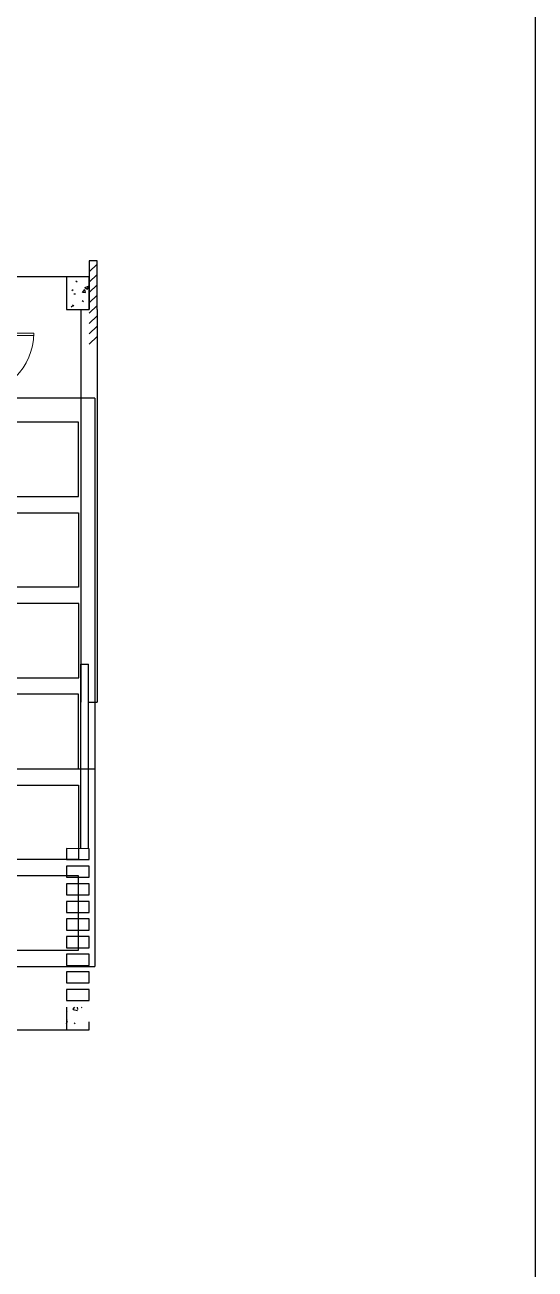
# Model space of a CAD drawing. Header units: inches. Extents: x 131 to 82119, y 71 to 16923.
# Drawn here: x 329.81 to 337.62, y 159.01 to 178.07 of the extents above; entities that cross this region are included whole.
import ezdxf

# ---------------------------------------------------------------- set-up
doc = ezdxf.new("R2010")
doc.units = ezdxf.units.IN
doc.header["$MEASUREMENT"] = 0
for name, color, linetype, lineweight in [('A-DOOR-____-MCUT', 31, 'Continuous', 18), ('A-DOOR-____-OTLN', 31, 'Continuous', 18), ('A-DOOR-FRAM-MCUT', 31, 'Continuous', 18)]:
    doc.layers.add(name, color=color, linetype=linetype, lineweight=lineweight)
doc.layers.add('Arquitectonico', color=253, linetype='Continuous')

# ---------------------------------------------------------------- blocks, each defined once
blk = doc.blocks.new('Puertas Revit Lisas - 1_00 x 2_70-1624332-ARQ-P2')
at = {"layer": 'A-DOOR-____-MCUT'}
for p, q in [((0.44, -0.096825), (0.475, -0.096825)), ((0.44, -1.046825), (0.44, -0.096825)), ((0.475, -0.096825), (0.475, -1.046825)), ((0.475, -1.046825), (0.44, -1.046825))]:
    blk.add_line(p, q, dxfattribs=at)
at = {"layer": 'A-DOOR-____-OTLN'}
blk.add_arc((0.475, -0.096825), 0.95, 180, 270, dxfattribs=at)
at = {"layer": 'A-DOOR-FRAM-MCUT'}
for p, q in [((-0.5, 0.103175), (-0.475, 0.103175)), ((-0.5, -0.096825), (-0.5, 0.103175)), ((-0.475, 0.103175), (-0.475, -0.096825)), ((0.475, 0.103175), (0.5, 0.103175)), ((0.475, -0.096825), (0.475, 0.103175)), ((0.5, 0.103175), (0.5, -0.096825)), ((-0.475, -0.096825), (-0.5, -0.096825)), ((0.5, -0.096825), (0.475, -0.096825))]:
    blk.add_line(p, q, dxfattribs=at)

msp = doc.modelspace()

# ---------------------------------------------------------------- hatches: boundary and pattern name
at = {"layer": 'Arquitectonico'}
h = msp.add_hatch(dxfattribs=at)
h.set_pattern_fill('FP_1', color=256, angle=360, style=0, pattern_type=2)
h.set_pattern_definition([(45, (332.12192, 174.97212), (-0.079196, 0.079196), [])])
h.paths.add_polyline_path([(330.918, 173.174), (330.918, 174.451), (330.798, 174.451), (330.798, 173.174)])
h = msp.add_hatch(dxfattribs=at)
h.set_pattern_fill('FP_2', color=256, angle=360, style=0, pattern_type=2)
h.set_pattern_definition([(50, (332.12192, 174.9721), (0.54643, -0.04731), [0.057, -0.629]), (355, (332.1219, 174.9721), (-0.10543, 0.57337), [0.046, -0.503]), (100.45, (332.1679, 174.9681), (0.44095, 0.52571), [0.049, -0.534]), (46.184, (332.1219, 175.1241), (0.81312, -0.12606), [0.086, -0.943]), (96.636, (332.1899, 175.1141), (0.712, 0.74225), [0.073, -0.801]), (351.184, (332.1219, 175.1241), (0.71223, 0.7426), [0.069, -0.754]), (21, (332.19792, 175.0861), (0.454985, -0.30629), [0.057, -0.629]), (326, (332.1979, 175.0861), (0.18577, 0.5526), [0.046, -0.503]), (71.45, (332.2359, 175.0611), (0.64054, 0.24602), [0.049, -0.534]), (37.5, (332.12192, 174.97212), (0.009206, 0.254117), [0.025, -0.472, 0.025, -0.485, -0.505]), (37.5, (332.12192, 174.97212), (0.009206, 0.254117), [-1.007, 0.025, -0.48]), (7.5, (332.12192, 174.97212), (0.20046, 0.300738), [0.025, -0.266, 0.025, -0.46, -0.192]), (7.5, (332.12192, 174.97212), (0.20046, 0.300738), [-0.776, 0.025, -0.167]), (327.5, (331.95192, 174.97212), (0.406483, -0.017078), [0.025, -0.165, 0.025, -0.569, -0.789]), (327.5, (331.95192, 174.97212), (0.406483, -0.017078), [-0.785, 0.025, -0.764]), (317.5, (331.87592, 174.9721), (0.444, 0.07601), [0.025, -0.223, 0.025, -0.37, -0.56]), (317.5, (331.87592, 174.9721), (0.444, 0.07601), [-0.642, 0.025, -0.535])])
h.paths.add_polyline_path([(330.798, 173.706), (330.798, 174.206), (330.448, 174.206), (330.448, 173.706)], flags=0)
h = msp.add_hatch(dxfattribs=at)
h.set_pattern_fill('FP_31', color=256, angle=360, style=0, pattern_type=2)
h.set_pattern_definition([(50, (337.48192, 185.6391), (0.546432, -0.047308), [0.057, -0.629]), (355, (337.4819, 185.6391), (-0.105429, 0.57337), [0.046, -0.503]), (100.451, (337.5269, 185.6351), (0.440955, 0.525708), [0.049, -0.534]), (46.184, (337.4819, 185.7921), (0.813123, -0.12606), [0.086, -0.943]), (96.636, (337.5499, 185.7811), (0.711995, 0.742252), [0.073, -0.801]), (351.184, (337.4819, 185.7921), (0.71223, 0.742616), [0.069, -0.754]), (21, (337.55792, 185.7541), (0.454985, -0.306292), [0.057, -0.629]), (326, (337.5579, 185.7541), (0.185766, 0.552594), [0.046, -0.503]), (71.451, (337.5959, 185.7281), (0.640536, 0.246016), [0.049, -0.534]), (37.5, (337.48192, 185.63912), (0.009206, 0.2541166), [0.025, -0.472, 0.025, -0.485, -0.505]), (37.5, (337.48192, 185.63912), (0.009206, 0.2541166), [-1.007, 0.025, -0.48]), (7.5, (337.48192, 185.63912), (0.2004608, 0.3007382), [0.025, -0.266, 0.025, -0.46, -0.192]), (7.5, (337.48192, 185.63912), (0.2004608, 0.3007382), [-0.776, 0.025, -0.167]), (327.5, (337.31192, 185.63912), (0.4064829, -0.0170776), [0.025, -0.165, 0.025, -0.569, -0.789]), (327.5, (337.31192, 185.63912), (0.4064829, -0.0170776), [-0.785, 0.025, -0.764]), (317.5, (337.23592, 185.6391), (0.4439987, 0.076008), [0.025, -0.223, 0.025, -0.37, -0.56]), (317.5, (337.23592, 185.6391), (0.4439987, 0.076008), [-0.642, 0.025, -0.535])])
h.paths.add_polyline_path([(330.448, 162.67), (330.798, 162.67), (330.798, 163.02), (330.448, 163.02)], flags=0)

# ---------------------------------------------------------------- linework, layer by layer
msp.add_lwpolyline([(257.506, 185.559), (337.624, 185.559), (337.624, 146.697), (257.506, 146.697)], close=True)
for p, q in [((330.918, 174.451), (330.798, 174.451)), ((330.798, 174.451), (330.798, 173.706)), ((330.918, 173.706), (330.918, 174.451)), ((330.448, 174.206), (329.25, 174.206)), ((330.798, 174.206), (330.448, 174.206)), ((330.448, 174.206), (330.448, 173.706)), ((330.798, 173.706), (330.798, 174.206)), ((330.448, 173.706), (330.798, 173.706)), ((330.668, 173.706), (330.668, 167.691)), ((330.918, 173.706), (330.918, 167.691)), ((330.885, 172.347), (328.998, 172.347)), ((330.885, 172.347), (330.885, 163.642)), ((330.668, 165.445), (330.668, 168.273)), ((330.668, 168.273), (330.788, 168.273)), ((330.788, 165.445), (330.788, 168.273)), ((330.788, 167.691), (330.918, 167.691)), ((330.635, 166.672), (330.885, 166.672)), ((330.448, 165.45), (330.448, 165.28)), ((330.798, 165.445), (330.448, 165.45)), ((330.798, 165.28), (330.798, 165.445)), ((330.448, 165.28), (330.798, 165.28)), ((330.798, 165.18), (330.448, 165.18)), ((330.448, 165.18), (330.448, 165.01)), ((330.798, 165.01), (330.798, 165.18)), ((330.448, 165.01), (330.798, 165.01)), ((330.798, 164.91), (330.448, 164.91)), ((330.448, 164.91), (330.448, 164.74)), ((330.798, 164.74), (330.798, 164.91)), ((330.448, 164.74), (330.798, 164.74)), ((330.798, 164.64), (330.448, 164.64)), ((330.448, 164.64), (330.448, 164.47)), ((330.798, 164.47), (330.798, 164.64)), ((330.448, 164.47), (330.798, 164.47)), ((330.798, 164.37), (330.448, 164.37)), ((330.448, 164.37), (330.448, 164.2)), ((330.798, 164.2), (330.798, 164.37)), ((330.448, 164.2), (330.798, 164.2)), ((330.798, 164.1), (330.448, 164.1)), ((330.448, 164.1), (330.448, 163.93)), ((330.798, 163.93), (330.798, 164.1)), ((330.448, 163.93), (330.798, 163.93)), ((330.798, 163.83), (330.448, 163.83)), ((330.448, 163.83), (330.448, 163.66)), ((330.798, 163.66), (330.798, 163.83)), ((325.134, 163.642), (330.885, 163.642)), ((330.448, 163.66), (330.798, 163.66)), ((330.798, 163.56), (330.448, 163.56)), ((330.448, 163.56), (330.448, 163.39)), ((330.798, 163.39), (330.798, 163.56)), ((330.448, 163.39), (330.798, 163.39)), ((330.798, 163.29), (330.448, 163.29)), ((330.448, 163.29), (330.448, 163.12)), ((330.798, 163.12), (330.798, 163.29)), ((330.448, 163.12), (330.798, 163.12)), ((330.448, 163.02), (330.448, 162.67)), ((330.798, 162.67), (330.798, 162.795)), ((323.864, 162.67), (330.798, 162.67))]:
    msp.add_line(p, q, dxfattribs=at)
for points in [[(328.998, 171.982), (328.998, 170.842), (330.635, 170.842), (330.635, 171.982)], [(330.635, 170.592), (330.635, 169.452), (328.998, 169.452), (328.998, 170.592)], [(328.998, 169.202), (328.998, 168.063), (330.641, 168.063), (330.641, 169.202)], [(328.998, 167.812), (328.998, 166.672), (330.635, 166.672), (330.635, 167.812)], [(330.635, 166.422), (330.635, 165.282), (328.998, 165.282), (328.998, 166.422)], [(328.998, 165.032), (328.998, 163.892), (330.635, 163.892), (330.635, 165.032)]]:
    msp.add_lwpolyline(points, close=True, dxfattribs=at)

# ---------------------------------------------------------------- block references
at = {"layer": 'Arquitectonico', "rotation": 89.9999999999999}
msp.add_blockref('Puertas Revit Lisas - 1_00 x 2_70-1624332-ARQ-P2', (328.901, 172.868), dxfattribs=at)

doc.saveas('drawing.dxf')
